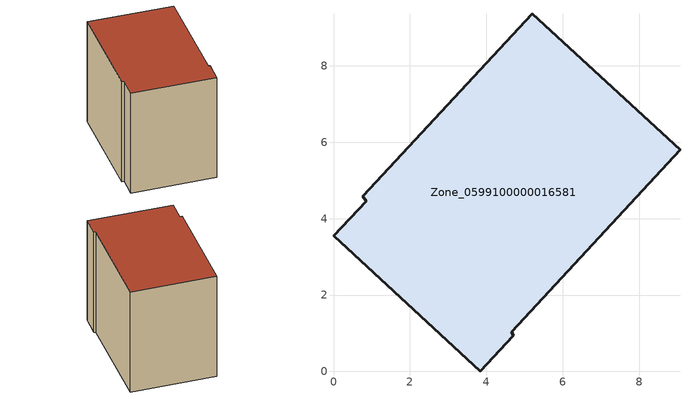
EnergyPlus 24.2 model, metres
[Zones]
Zone_0599100000016581
 floor ground (C_G): 0.76,4.59 5.2,9.37 9.07,5.8 4.67,1.04 4.7,0.93 3.84,0 0,3.55 0.86,4.46 z0
 wall outside (C_F): 4.67,1.04 9.07,5.8 5.2,9.37 0.76,4.59 0.86,4.46 0,3.55 3.84,0 4.7,0.93 4.67,1.04 z0:6.97
 roof outside (C_R): 3.84,0 4.7,0.93 4.67,1.04 9.07,5.8 5.2,9.37 0.76,4.59 0.86,4.46 0,3.55 z6.97
[BUILDING]
Pand.0599100000016581: North Axis=0; Terrain=City; Loads Convergence Tolerance Value=0.04; Temperature Convergence Tolerance Value=0.4; Solar Distribution=FullExterior; Maximum Number of Warmup Days=25; Minimum Number of Warmup Days=1
[Site:Location]
Rotterdam.The.Hague.AP_ZH_NLD Design_Conditions: Latitude=51.96; Longitude=4.45; Time Zone=1; Elevation=-4.5
[SITE:GROUNDTEMPERATURE:BUILDINGSURFACE]
18, 18, 18, 18, 18, 18, 18, 18, 18, 18, 18, 18
[MATERIAL] Thermal Absorptance=0.9; Solar Absorptance=0.7; Visible Absorptance=0.7
Name | Roughness | Thickness | Conductivity | Density | Specific Heat
G.TC.1946 | MediumSmooth | 0.15 | 1 | 540 | 1210
F.TC.1946 | Rough | 0.3 | 0.857143 | 1920 | 840
R.TC.1946 | MediumRough | 0.2 | 0.909091 | 1500 | 1000
[CONSTRUCTION]
C_G: G.TC.1946
C_F: F.TC.1946
C_R: R.TC.1946
[ZONE]
Zone_0599100000016581: Type=1; Multiplier=1; Ceiling Height=Autocalculate; Volume=Autocalculate; Floor Area=autocalculate; Part of Total Floor Area=Yes
[ZONEINFILTRATION:DESIGNFLOWRATE]
Infil_Zone_0599100000016581: Zone or ZoneList or Space or SpaceList=Zone_0599100000016581; Schedule=AlwaysOn; Design Flow Rate Calculation Method=Flow/Area; Flow Rate per Floor Area=0.003; Constant Term Coefficient=1; Temperature Term Coefficient=0; Velocity Term Coefficient=0; Velocity Squared Term Coefficient=0
[HVACTEMPLATE:ZONE:IDEALLOADSAIRSYSTEM]
Zone_0599100000016581: Maximum Heating Supply Air Temperature=50; Minimum Cooling Supply Air Temperature=13; Maximum Heating Supply Air Humidity Ratio=0.0156; Minimum Cooling Supply Air Humidity Ratio=0.0077; Heating Limit=NoLimit; Cooling Limit=NoLimit; Dehumidification Control Type=ConstantSensibleHeatRatio; Cooling Sensible Heat Ratio=0.7; Dehumidification Setpoint=60; Humidification Control Type=None; Humidification Setpoint=30; Outdoor Air Method=None; Outdoor Air Flow Rate per Person=0.00944; Outdoor Air Flow Rate per Zone Floor Area=0; Outdoor Air Flow Rate per Zone=0; Demand Controlled Ventilation Type=None; Outdoor Air Economizer Type=NoEconomizer; Heat Recovery Type=None; Sensible Heat Recovery Effectiveness=0.7; Latent Heat Recovery Effectiveness=0.65
[ZONECONTROL:THERMOSTAT]
ThermostatControl_Zone_0599100000016581: Zone or ZoneList=Zone_0599100000016581; Control Type Schedule=DualSetpointControlType; Control 1=Thermostat_Zone_0599100000016581; Temperature Difference Between Cutout And Setpoint=0
[THERMOSTATSETPOINT:DUALSETPOINT]
Thermostat_Zone_0599100000016581: Heating Setpoint Temperature Schedule=HeatingSetpoint_Zone_0599100000016581; Cooling Setpoint Temperature Schedule=CoolingSetpoint_Zone_0599100000016581
[SCHEDULE:COMPACT]
HeatingSetpoint_Zone_0599100000016581: Through: 12/31, For: AllDays, Until: 24:00, 21
CoolingSetpoint_Zone_0599100000016581: Through: 12/31, For: AllDays, Until: 24:00, 24
DualSetpointControlType: Through: 12/31, For: AllDays, Until: 24:00, 4
AlwaysOn: Through: 12/31, For: AllDays, Until: 24:00, 1
